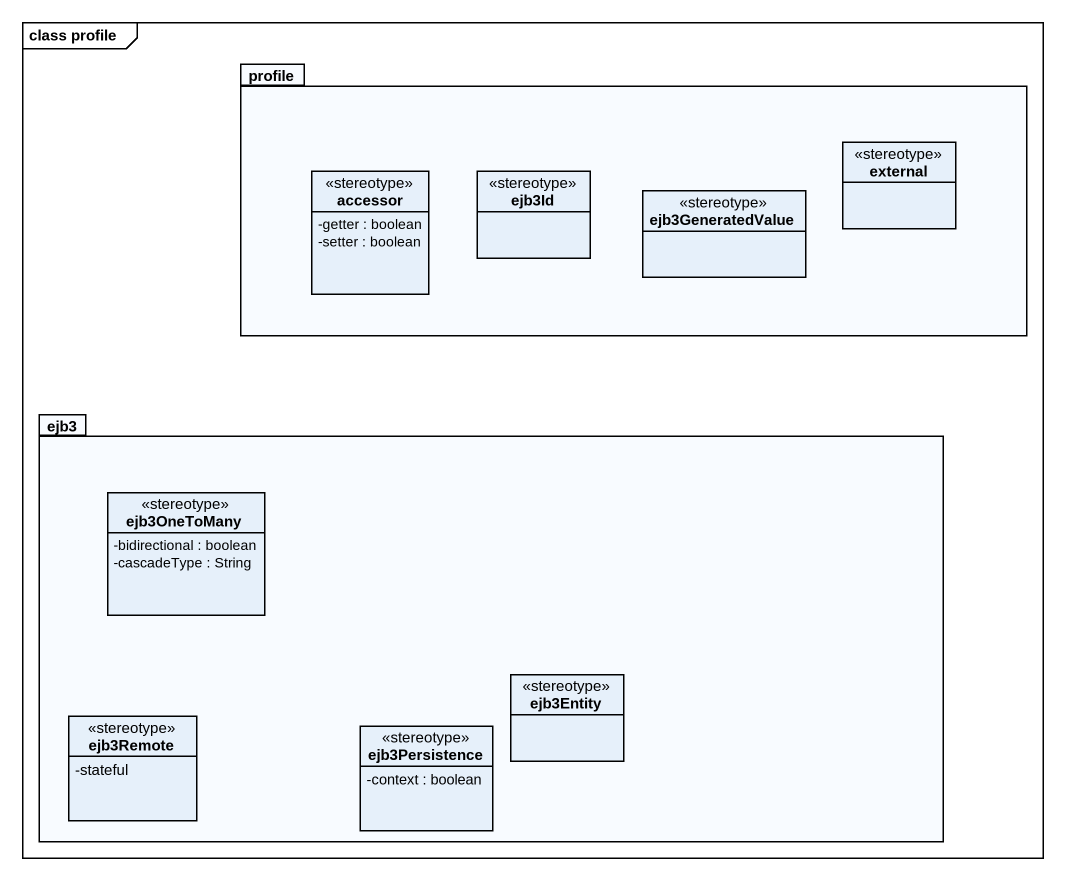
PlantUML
@startuml
mainframe class profile
hide circle
hide empty members
skinparam classAttributeIconSize 0
package profile {
  class accessor <<stereotype>> {
    -getter : boolean
    -setter : boolean
  }
  class ejb3Id <<stereotype>>
  class ejb3GeneratedValue <<stereotype>>
  class external <<stereotype>>
}
package ejb3 {
  class ejb3OneToMany <<stereotype>> {
    -bidirectional : boolean
    -cascadeType : String
  }
  class ejb3Entity <<stereotype>>
  class ejb3Remote <<stereotype>> {
    -stateful
  }
  class ejb3Persistence <<stereotype>> {
    -context : boolean
  }
}
@enduml
